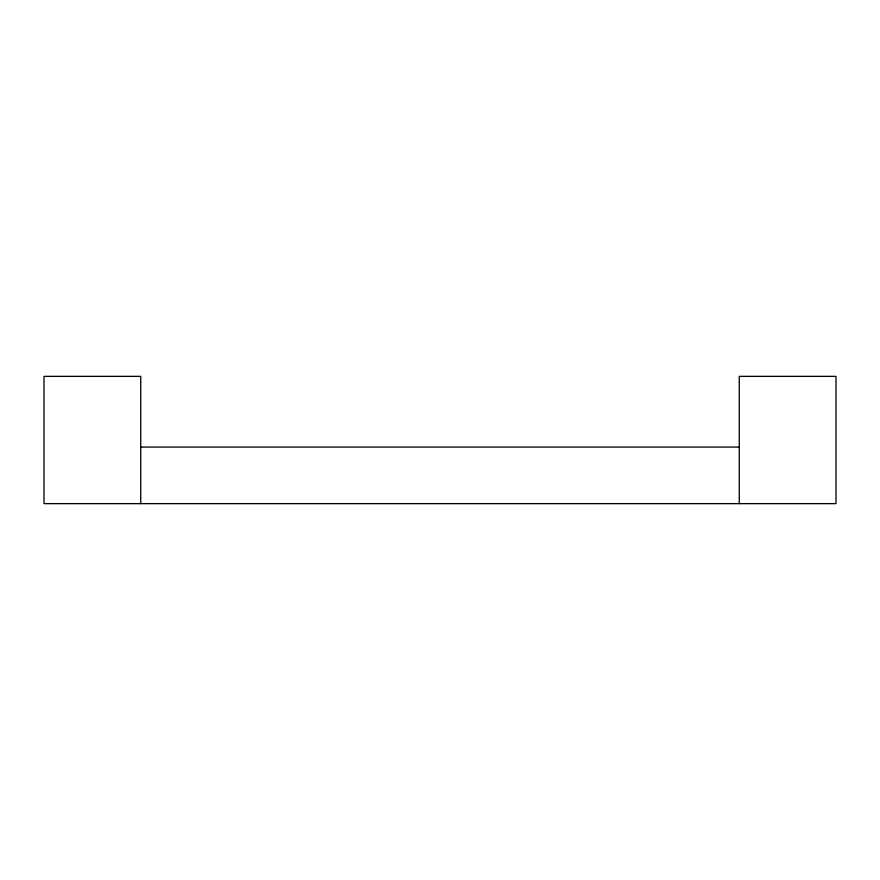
<?xml version="1.0" encoding="UTF-8"?>
<svg xmlns="http://www.w3.org/2000/svg" width="880" height="880" viewBox="0 0 880 880"><rect width="100%" height="100%" fill="white"/><g stroke="black" fill="none" stroke-linecap="round" stroke-linejoin="round"><path stroke-width="1.32" d="M140.734 447.073L739.266 447.073M739.266 503.646L739.266 376.354L836 376.354L836 503.646L44 503.646L44 376.354L140.734 376.354L140.734 503.646"/></g></svg>
